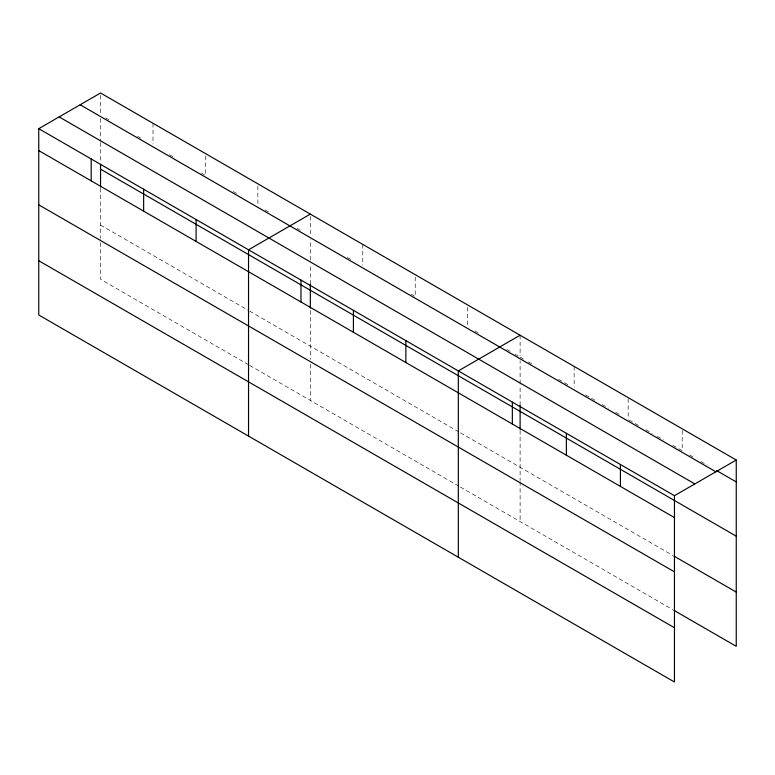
<?xml version="1.0" encoding="UTF-8"?>
<svg xmlns="http://www.w3.org/2000/svg" width="775" height="775" viewBox="0 0 775 775"><rect width="100%" height="100%" fill="white"/><g stroke="black" fill="none" stroke-linecap="round" stroke-linejoin="round"><path stroke-width="0.58" stroke-dasharray="3.88 2.91" d="M310.329 284.241L310.329 264.953M310.329 260.129L310.329 239.63M520.112 405.354L520.112 384.865M520.112 383.654L520.112 360.753M105.691 117.868L109.808 120.241M137.572 136.274L141.68 138.648M169.444 154.68L173.561 157.054M201.326 173.087L205.443 175.46L205.443 153.557M233.207 191.493L237.315 193.866M265.079 209.889L269.196 212.273M296.961 228.296L301.078 230.669M347.355 257.387L351.463 259.761M411.108 294.2L415.226 296.573L415.226 274.679M474.862 331.012L478.979 333.386M506.743 349.418L510.861 351.792M514.968 354.165L519.085 356.539M520.112 357.13L524.268 359.532M528.424 361.935L532.58 364.327M558.562 379.333L567.91 384.729M585.58 394.93L594.929 400.326M602.204 404.531L608.433 408.125M615.708 412.329L619.864 414.722M629.222 420.127L638.571 425.523M645.846 429.728L652.085 433.322M657.278 436.325L663.507 439.919M672.865 445.325L682.213 450.721L682.213 428.827M689.488 454.925L693.644 457.318M700.92 461.522L707.158 465.126M100.547 225.05L248.63 310.543M249.657 311.133L459.439 432.256M460.466 432.847L672.865 555.472M248.63 364.793L100.547 279.3L100.547 239.514M249.657 365.383L459.439 486.506M460.466 487.097L672.865 609.722M628.176 398.776L628.176 419.527M574.149 366.43L574.149 387.18M520.112 335.236L520.112 355.977M520.112 430.416L520.112 480.539M520.112 481.75L520.112 521.536M467.664 307.258L467.664 326.856M362.778 244.396L362.778 265.147M310.329 216.419L310.329 236.017M310.329 310.484L310.329 359.426M310.329 364.25L310.329 400.413M257.881 186.145L257.881 205.733M152.995 123.283L152.995 144.024M100.547 95.306L100.547 113.751M100.547 118.517L100.547 141.428M100.547 142.629L100.547 161.917M100.547 188.18L100.547 238.312"/><path stroke-width="1.16" d="M310.329 284.241L310.329 308.111M520.112 405.354L520.112 429.224M674.453 571.853L674.453 495.7L38.75 128.679L38.75 314.979L674.453 682L674.453 571.853L38.75 204.833M673.901 610.322L736.25 646.321L736.25 460.021L100.547 93L38.75 128.679M310.329 214.113L248.533 249.802L248.533 436.093M520.112 335.236L458.316 370.915L458.316 557.215M674.453 495.7L736.25 460.021M716.507 470.522L736.25 481.924M80.154 104.78L715.858 471.791M59.142 116.909L694.846 483.929M100.547 169.153L736.25 536.174M38.75 150.583L674.453 517.603M673.901 556.072L736.25 592.071M38.75 260.729L674.453 627.75M620.417 464.506L620.417 486.4M566.38 433.302L566.38 455.206M512.343 402.109L512.343 424.012M405.868 340.632L405.868 362.535M353.419 310.358L353.419 332.252M300.981 280.075L300.981 301.979M196.085 219.519L196.085 241.412M143.637 189.236L143.637 211.139M100.547 164.329L100.547 186.988M91.198 158.962L91.198 180.856"/></g></svg>
